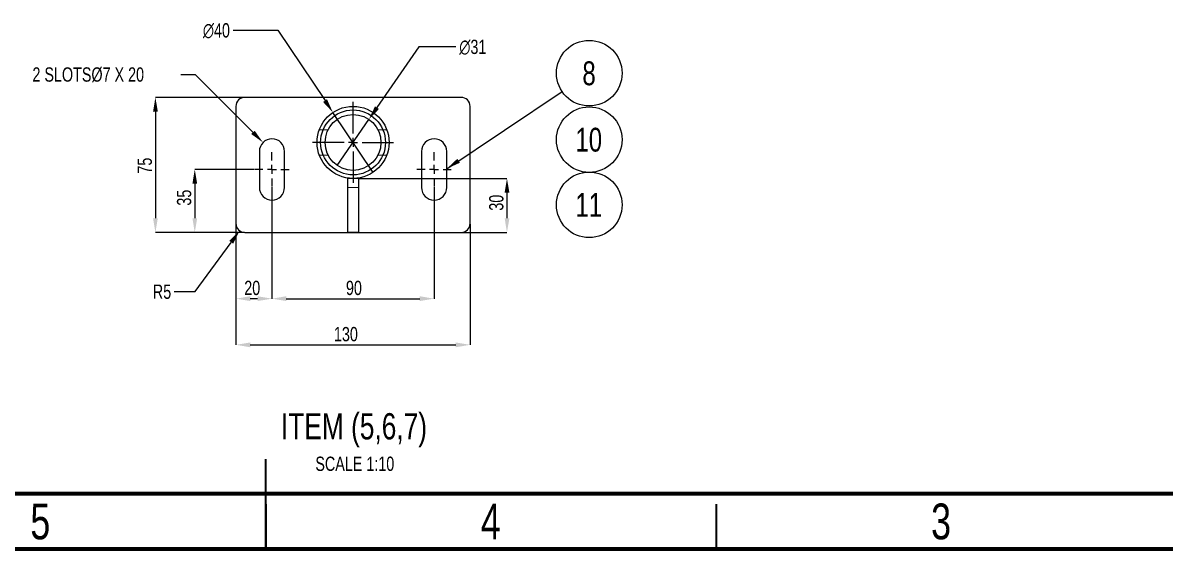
# Model space of a CAD drawing. Header units: millimetres. Extents: x 15 to 1268, y -316 to 292.
# Drawn here: x 615.3 to 742.1, y 2.1 to 60.5 of the extents above; entities that cross this region are included whole.
import ezdxf

# ---------------------------------------------------------------- set-up
doc = ezdxf.new("R2010")
doc.units = ezdxf.units.MM
doc.header["$PDSIZE"] = -1
doc.linetypes.add('HIDDEN', pattern=[1.905, 1.27, -0.635])
doc.layers.add('FORMAT', color=7, linetype='Continuous')
doc.styles.add('SLDTEXTSTYLE0', font='TXT', dxfattribs={"width": 0.75})
doc.dimstyles.new('SLDDIMSTYLE0', dxfattribs={"dimtxt": 0.18, "dimasz": 1.5875, "dimexe": 0, "dimexo": 0.0625, "dimgap": 0, "dimtad": 0, "dimtih": 1, "dimtoh": 1, "dimdec": 0, "dimrnd": 1e-09, "dimzin": 0, "dimdsep": 46, "dimtxsty": 'Standard', "dimsah": 1, "dimcen": 0.09, "dimadec": 0, "dimazin": 0, "dimtfac": 1.5875, "dimtdec": 0, "dimtofl": 0, "dimtmove": 0, "dimatfit": 3, "dimfxl": 1, "dimfrac": 2, "dimtolj": 1, "dimtzin": 0, "dimarcsym": 0})
doc.dimstyles.new('SLDDIMSTYLE10', dxfattribs={"dimtxt": 1.5875, "dimasz": 1.5875, "dimexe": 0, "dimexo": 0.0625, "dimgap": 0.396875, "dimtad": 0, "dimtih": 1, "dimtoh": 1, "dimdec": 0, "dimlfac": 5, "dimrnd": 1e-09, "dimzin": 12, "dimdsep": 46, "dimtxsty": 'SLDTEXTSTYLE0', "dimblk1": 'NONE', "dimsah": 1, "dimcen": 0, "dimadec": 0, "dimazin": 3, "dimtfac": 1, "dimtdec": 0, "dimtmove": 0, "dimatfit": 3, "dimldrblk": 'NONE', "dimfxl": 1, "dimfrac": 2, "dimtolj": 1, "dimtzin": 12, "dimarcsym": 0})
doc.dimstyles.new('SLDDIMSTYLE11', dxfattribs={"dimtxt": 1.5875, "dimasz": 1.5875, "dimexe": 0, "dimexo": 0.0625, "dimgap": 0.396875, "dimtad": 0, "dimtih": 1, "dimtoh": 1, "dimdec": 0, "dimlfac": 5, "dimrnd": 1e-09, "dimzin": 12, "dimdsep": 46, "dimtxsty": 'SLDTEXTSTYLE0', "dimsah": 1, "dimcen": 0, "dimadec": 0, "dimazin": 3, "dimtfac": 1, "dimtdec": 0, "dimtofl": 0, "dimtmove": 0, "dimatfit": 3, "dimfxl": 1, "dimfrac": 2, "dimtolj": 1, "dimtzin": 12, "dimarcsym": 0})
doc.dimstyles.new('SLDDIMSTYLE6', dxfattribs={"dimtxt": 1.5875, "dimasz": 1.5875, "dimexe": 0, "dimexo": 0.0625, "dimgap": 0.396875, "dimtad": 1, "dimdec": 0, "dimlfac": 5, "dimrnd": 1e-09, "dimzin": 12, "dimdsep": 46, "dimtxsty": 'SLDTEXTSTYLE0', "dimsah": 1, "dimcen": 0.09, "dimadec": 0, "dimazin": 3, "dimtfac": 1, "dimtdec": 0, "dimtofl": 0, "dimtmove": 0, "dimatfit": 3, "dimfxl": 1, "dimfrac": 2, "dimtolj": 1, "dimtzin": 12, "dimarcsym": 0})
doc.dimstyles.new('SLDDIMSTYLE7', dxfattribs={"dimtxt": 1.5875, "dimasz": 1.5875, "dimexe": 0, "dimexo": 0.0625, "dimgap": 0.396875, "dimtad": 1, "dimdec": 0, "dimlfac": 5, "dimrnd": 1e-09, "dimzin": 12, "dimdsep": 46, "dimtxsty": 'SLDTEXTSTYLE0', "dimsah": 1, "dimcen": 0.09, "dimadec": 0, "dimazin": 3, "dimtfac": 1, "dimtdec": 0, "dimtmove": 0, "dimatfit": 0, "dimfxl": 1, "dimfrac": 2, "dimtolj": 1, "dimtzin": 12, "dimarcsym": 0})
doc.dimstyles.new('SLDDIMSTYLE8', dxfattribs={"dimtxt": 1.5875, "dimasz": 1.5875, "dimexe": 0, "dimexo": 0.0625, "dimgap": 0.396875, "dimtad": 0, "dimtih": 1, "dimtoh": 1, "dimdec": 0, "dimlfac": 5, "dimrnd": 1e-09, "dimzin": 12, "dimdsep": 46, "dimtxsty": 'SLDTEXTSTYLE0', "dimblk1": 'NONE', "dimsah": 1, "dimcen": 0, "dimadec": 0, "dimazin": 3, "dimtfac": 1, "dimtdec": 0, "dimtmove": 0, "dimatfit": 3, "dimldrblk": 'NONE', "dimfxl": 1, "dimfrac": 2, "dimtolj": 1, "dimtzin": 12, "dimarcsym": 0})
doc.dimstyles.new('SLDDIMSTYLE9', dxfattribs={"dimtxt": 1.5875, "dimasz": 1.5875, "dimexe": 0, "dimexo": 0.0625, "dimgap": 0.396875, "dimtad": 0, "dimtih": 1, "dimtoh": 1, "dimdec": 6, "dimlfac": 5, "dimrnd": 1e-09, "dimzin": 12, "dimdsep": 46, "dimtxsty": 'SLDTEXTSTYLE0', "dimsah": 1, "dimcen": 0, "dimadec": 0, "dimazin": 3, "dimtfac": 1, "dimtdec": 0, "dimtofl": 0, "dimtmove": 0, "dimatfit": 3, "dimfxl": 1, "dimfrac": 2, "dimtolj": 1, "dimtzin": 12, "dimarcsym": 0})

# ---------------------------------------------------------------- blocks, each defined once
blk = doc.blocks.new('*D759')
at = {"layer": 'Defpoints', "color": 0}
for p in [(641.93, 47.23), (642.92, 46.24)]:
    blk.add_point(p, dxfattribs=at)
at = {"layer": 'FORMAT', "color": 0, "lineweight": -2}
for p, q in [((632.8, 54.77), (634.39, 54.77)), ((634.39, 54.77), (640.81, 48.36))]:
    blk.add_line(p, q, dxfattribs=at)
at = {"layer": 'FORMAT', "color": 0}
blk.add_solid([(641, 48.54), (640.62, 48.17), (641.93, 47.23)], dxfattribs=at)
at = {"layer": 'FORMAT', "color": 0, "insert": (616.33, 55.57), "char_height": 1.5875, "attachment_point": 1, "style": 'SLDTEXTSTYLE0'}
blk.add_mtext('\\A1;2 SLOTS%%c7 X 20\\P', dxfattribs=at)
blk = doc.blocks.new('*D760')
at = {"layer": 'Defpoints', "color": 0}
for p in [(649.69, 50.56), (654.15, 43.92)]:
    blk.add_point(p, dxfattribs=at)
at = {"layer": 'FORMAT', "color": 0, "lineweight": -2}
for p, q in [((638.62, 59.68), (643.57, 59.68)), ((643.57, 59.68), (648.81, 51.88)), ((654.15, 43.92), (649.69, 50.56))]:
    blk.add_line(p, q, dxfattribs=at)
at = {"layer": 'FORMAT', "color": 0}
blk.add_solid([(649.03, 52.03), (648.59, 51.73), (649.69, 50.56)], dxfattribs=at)
at = {"layer": 'FORMAT', "color": 0, "insert": (635.25, 60.47), "char_height": 1.587, "attachment_point": 1, "style": 'SLDTEXTSTYLE0'}
blk.add_mtext('\\A1;∅40', dxfattribs=at)
blk = doc.blocks.new('_None')
blk = doc.blocks.new('*D761')
at = {"layer": 'Defpoints', "color": 0}
for p in [(653.68, 49.8), (650.16, 44.69)]:
    blk.add_point(p, dxfattribs=at)
at = {"layer": 'FORMAT', "color": 0, "lineweight": -2}
for p, q in [((659.21, 57.84), (654.58, 51.1)), ((663.32, 57.84), (659.21, 57.84)), ((650.16, 44.69), (653.68, 49.8))]:
    blk.add_line(p, q, dxfattribs=at)
at = {"layer": 'FORMAT', "color": 0}
blk.add_solid([(654.36, 51.25), (654.8, 50.95), (653.68, 49.8)], dxfattribs=at)
at = {"layer": 'FORMAT', "color": 0, "insert": (663.72, 58.64), "char_height": 1.587, "attachment_point": 1, "style": 'SLDTEXTSTYLE0'}
blk.add_mtext('\\A1;∅31', dxfattribs=at)
blk = doc.blocks.new('*D762')
at = {"layer": 'Defpoints', "color": 0}
for p in [(639.92, 52.24), (629.98, 37.24), (639.92, 37.24)]:
    blk.add_point(p, dxfattribs=at)
at = {"layer": 'FORMAT', "color": 0, "lineweight": -2}
for p, q in [((639.86, 52.24), (629.98, 52.24)), ((629.98, 50.66), (629.98, 38.83)), ((639.86, 37.24), (629.98, 37.24))]:
    blk.add_line(p, q, dxfattribs=at)
at = {"layer": 'FORMAT', "color": 0}
for points in [[(629.72, 50.66), (630.25, 50.66), (629.98, 52.24)], [(629.72, 38.83), (630.25, 38.83), (629.98, 37.24)]]:
    blk.add_solid(points, dxfattribs=at)
at = {"layer": 'FORMAT', "color": 0, "insert": (628, 44.66), "char_height": 1.587, "attachment_point": 2, "rotation": 90, "style": 'SLDTEXTSTYLE0'}
blk.add_mtext('\\A1;75', dxfattribs=at)
blk = doc.blocks.new('*D763')
at = {"layer": 'Defpoints', "color": 0}
for p in [(638.92, 38.24), (664.92, 38.24), (664.92, 24.78)]:
    blk.add_point(p, dxfattribs=at)
at = {"layer": 'FORMAT', "color": 0, "lineweight": -2}
for p, q in [((638.92, 38.18), (638.92, 24.78)), ((664.92, 38.18), (664.92, 24.78)), ((640.51, 24.78), (663.33, 24.78))]:
    blk.add_line(p, q, dxfattribs=at)
at = {"layer": 'FORMAT', "color": 0}
for points in [[(640.51, 25.04), (640.51, 24.51), (638.92, 24.78)], [(663.33, 25.04), (663.33, 24.51), (664.92, 24.78)]]:
    blk.add_solid(points, dxfattribs=at)
at = {"layer": 'FORMAT', "color": 0, "insert": (651.13, 26.76), "char_height": 1.587, "attachment_point": 2, "style": 'SLDTEXTSTYLE0'}
blk.add_mtext('\\A1;130', dxfattribs=at)
blk = doc.blocks.new('*D764')
at = {"layer": 'Defpoints', "color": 0}
for p in [(639.92, 38.24), (639.33, 37.44)]:
    blk.add_point(p, dxfattribs=at)
at = {"layer": 'FORMAT', "color": 0, "lineweight": -2}
for p, q in [((634.39, 30.68), (638.39, 36.15)), ((632.08, 30.68), (634.39, 30.68))]:
    blk.add_line(p, q, dxfattribs=at)
at = {"layer": 'FORMAT', "color": 0}
blk.add_solid([(638.18, 36.31), (638.61, 36), (639.33, 37.44)], dxfattribs=at)
at = {"layer": 'FORMAT', "color": 0, "insert": (629.7, 31.47), "char_height": 1.587, "attachment_point": 1, "style": 'SLDTEXTSTYLE0'}
blk.add_mtext('\\A1;R5', dxfattribs=at)
blk = doc.blocks.new('*D765')
at = {"layer": 'Defpoints', "color": 0}
for p in [(642.92, 42.34), (638.92, 38.24), (638.92, 29.9)]:
    blk.add_point(p, dxfattribs=at)
at = {"layer": 'FORMAT', "color": 0, "lineweight": -2}
for p, q in [((642.92, 42.28), (642.92, 29.9)), ((638.92, 38.18), (638.92, 29.9)), ((641.33, 29.9), (640.51, 29.9))]:
    blk.add_line(p, q, dxfattribs=at)
at = {"layer": 'FORMAT', "color": 0}
for points in [[(640.51, 30.17), (640.51, 29.64), (638.92, 29.9)], [(641.33, 30.17), (641.33, 29.64), (642.92, 29.9)]]:
    blk.add_solid(points, dxfattribs=at)
at = {"layer": 'FORMAT', "color": 0, "insert": (640.73, 31.89), "char_height": 1.587, "attachment_point": 2, "style": 'SLDTEXTSTYLE0'}
blk.add_mtext('\\A1;20', dxfattribs=at)
blk = doc.blocks.new('*D766')
at = {"layer": 'Defpoints', "color": 0}
for p in [(642.92, 42.34), (660.92, 42.34), (660.92, 29.9)]:
    blk.add_point(p, dxfattribs=at)
at = {"layer": 'FORMAT', "color": 0, "lineweight": -2}
for p, q in [((642.92, 42.28), (642.92, 29.9)), ((660.92, 42.28), (660.92, 29.9)), ((644.51, 29.9), (659.33, 29.9))]:
    blk.add_line(p, q, dxfattribs=at)
at = {"layer": 'FORMAT', "color": 0}
for points in [[(644.51, 30.17), (644.51, 29.64), (642.92, 29.9)], [(659.33, 30.17), (659.33, 29.64), (660.92, 29.9)]]:
    blk.add_solid(points, dxfattribs=at)
at = {"layer": 'FORMAT', "color": 0, "insert": (652.02, 31.89), "char_height": 1.587, "attachment_point": 2, "style": 'SLDTEXTSTYLE0'}
blk.add_mtext('\\A1;90', dxfattribs=at)
blk = doc.blocks.new('*D767')
at = {"layer": 'Defpoints', "color": 0}
for p in [(641.02, 44.24), (634.35, 37.24), (639.92, 37.24)]:
    blk.add_point(p, dxfattribs=at)
at = {"layer": 'FORMAT', "color": 0, "lineweight": -2}
for p, q in [((640.96, 44.24), (634.35, 44.24)), ((634.35, 42.66), (634.35, 38.83)), ((639.86, 37.24), (634.35, 37.24))]:
    blk.add_line(p, q, dxfattribs=at)
at = {"layer": 'FORMAT', "color": 0}
for points in [[(634.09, 42.66), (634.62, 42.66), (634.35, 44.24)], [(634.09, 38.83), (634.62, 38.83), (634.35, 37.24)]]:
    blk.add_solid(points, dxfattribs=at)
at = {"layer": 'FORMAT', "color": 0, "insert": (632.37, 41.11), "char_height": 1.587, "attachment_point": 2, "rotation": 90, "style": 'SLDTEXTSTYLE0'}
blk.add_mtext('\\A1;35', dxfattribs=at)
blk = doc.blocks.new('*D768')
at = {"layer": 'Defpoints', "color": 0}
for p in [(652.52, 43.24), (663.92, 37.24), (669.01, 37.24)]:
    blk.add_point(p, dxfattribs=at)
at = {"layer": 'FORMAT', "color": 0, "lineweight": -2}
for p, q in [((652.58, 43.24), (669.01, 43.24)), ((669.01, 41.66), (669.01, 38.83)), ((663.98, 37.24), (669.01, 37.24))]:
    blk.add_line(p, q, dxfattribs=at)
at = {"layer": 'FORMAT', "color": 0}
for points in [[(668.75, 41.66), (669.28, 41.66), (669.01, 43.24)], [(668.75, 38.83), (669.28, 38.83), (669.01, 37.24)]]:
    blk.add_solid(points, dxfattribs=at)
at = {"layer": 'FORMAT', "color": 0, "insert": (667.03, 40.55), "char_height": 1.587, "attachment_point": 2, "rotation": 90, "style": 'SLDTEXTSTYLE0'}
blk.add_mtext('\\A1;30', dxfattribs=at)
blk = doc.blocks.new('SW_NOTE_0_31')
at = {"color": 0, "linetype": 'Continuous', "lineweight": 0, "attachment_point": 2, "style": 'SLDTEXTSTYLE0'}
for s, insert, char_height in [('ITEM (5,6,7)', (10.1, 3.75), 2.9104), ('SCALE 1:10', (10.19, -1.07), 1.587)]:
    blk.add_mtext(s, dxfattribs=dict(at, insert=insert, char_height=char_height))
blk = doc.blocks.new('SW_NOTE_0_32')
at = {"layer": 'FORMAT', "color": 0}
blk.add_circle((3.02, 2.03), 3.64, dxfattribs=at)
at = {"layer": 'FORMAT', "color": 0, "insert": (3, 3.34), "char_height": 2.65, "attachment_point": 2, "style": 'SLDTEXTSTYLE0'}
blk.add_mtext('8', dxfattribs=at)
blk = doc.blocks.new('SW_NOTE_0_33')
at = {"layer": 'FORMAT', "color": 0}
blk.add_circle((1.95, 2.09), 3.64, dxfattribs=at)
at = {"layer": 'FORMAT', "color": 0, "insert": (1.9, 3.41), "char_height": 2.646, "attachment_point": 2, "style": 'SLDTEXTSTYLE0'}
blk.add_mtext('10', dxfattribs=at)
blk = doc.blocks.new('SW_NOTE_0_34')
at = {"layer": 'FORMAT', "color": 0}
blk.add_circle((1.95, 2.09), 3.64, dxfattribs=at)
at = {"layer": 'FORMAT', "color": 0, "insert": (1.9, 3.41), "char_height": 2.646, "attachment_point": 2, "style": 'SLDTEXTSTYLE0'}
blk.add_mtext('11', dxfattribs=at)
blk = doc.blocks.new('SW_CENTERMARKSYMBOL_5')
at = {"layer": 'FORMAT', "color": 0}
for p, q in [((0, 1), (0, 4.5)), ((-1, 0), (-4.5, 0)), ((0, 0), (-0.5, 0)), ((0, 0), (0, 0.5)), ((0, 0), (0, -0.5)), ((0, 0), (0.5, 0)), ((1, 0), (4.5, 0)), ((0, -1), (0, -4.5))]:
    blk.add_line(p, q, dxfattribs=at)
blk = doc.blocks.new('SW_CENTERMARKSYMBOL_6')
at = {"layer": 'FORMAT', "color": 0}
for p, q in [((0, 1), (0, 1.9)), ((-1, 0), (-1.9, 0)), ((0, 0), (-0.5, 0)), ((0, 0), (0, 0.5)), ((0, 0), (0, -0.5)), ((0, 0), (0.5, 0)), ((1, 0), (1.9, 0)), ((0, -1), (0, -1.9))]:
    blk.add_line(p, q, dxfattribs=at)
blk = doc.blocks.new('SW_CENTERMARKSYMBOL_7')
at = {"layer": 'FORMAT', "color": 0}
for p, q in [((0, 1), (0, 1.9)), ((-1, 0), (-1.9, 0)), ((0, 0), (-0.5, 0)), ((0, 0), (0, 0.5)), ((0, 0), (0, -0.5)), ((0, 0), (0.5, 0)), ((1, 0), (1.9, 0)), ((0, -1), (0, -1.9))]:
    blk.add_line(p, q, dxfattribs=at)

msp = doc.modelspace()

# ---------------------------------------------------------------- linework, layer by layer
at = {"color": 7, "linetype": 'Continuous', "lineweight": 25}
for p, q in [((663.92094928, 52.24259094), (639.92094928, 52.24259094)), ((638.92094928, 51.24259094), (638.92094928, 38.24259094)), ((664.92094928, 38.24259094), (664.92094928, 51.24259094)), ((641.52094928, 46.24259094), (641.52094928, 42.24259094)), ((644.32094928, 42.24259094), (644.32094928, 46.24259094)), ((659.52094928, 46.24259094), (659.52094928, 42.24259094)), ((662.32094928, 42.24259094), (662.32094928, 46.24259094)), ((652.52094928, 43.24259094), (651.32094928, 43.24259094)), ((651.32094928, 43.24259094), (651.32094928, 37.24259094)), ((652.52094928, 43.24259094), (652.52094928, 37.24259094)), ((639.92094928, 37.24259094), (663.92094928, 37.24259094)), ((652.52094928, 37.24259094), (651.32094928, 37.24259094))]:
    msp.add_line(p, q, dxfattribs=at)
at = {"color": 7, "linetype": 'HIDDEN', "lineweight": 18}
for p, q in [((649.15427617, 48.64259094), (648.17228164, 48.64259094)), ((655.66794808, 48.64259094), (654.68681262, 48.64259094)), ((648.17206545, 45.84259094), (649.15255806, 45.84259094)), ((654.6886213, 45.84259094), (655.66800741, 45.84259094)), ((652.52094928, 42.24259094), (651.32094928, 42.24259094))]:
    msp.add_line(p, q, dxfattribs=at)
at = {"color": 7, "linetype": 'Continuous', "lineweight": 35}
for p, q in [((642.24263213, 2.10568072), (642.24263213, 12.10768072)), ((642.24263213, 7.10668072), (642.24263213, 2.10668072)), ((692.24263213, 7.10668072), (692.24263213, 2.10668072))]:
    msp.add_line(p, q, dxfattribs=at)
at = {"color": 7, "linetype": 'Continuous', "lineweight": 70}
for p, q in [((836.64510425, 8.24020573), (447.24263213, 8.24020573)), ((842.24263213, 2.10668072), (442.24263213, 2.10668072))]:
    msp.add_line(p, q, dxfattribs=at)
at = {"color": 7, "linetype": 'Continuous', "lineweight": 25}
for radius in [4, 3.6, 3.1]:
    msp.add_circle((651.92094928, 47.24259094), radius, dxfattribs=at)
for centre, radius, start, end in [((639.92094928, 51.24259094), 1, 90, 180), ((663.92094928, 51.24259094), 1, 0, 90), ((642.92094928, 46.24259094), 1.4, 0, 180), ((660.92094928, 46.24259094), 1.4, 0, 180), ((642.92094928, 42.24259094), 1.4, 180, 0), ((660.92094928, 42.24259094), 1.4, 180, 0), ((639.92094928, 38.24259094), 1, 180, 270), ((663.92094928, 38.24259094), 1, 270, 0)]:
    msp.add_arc(centre, radius, start, end, dxfattribs=at)

# ---------------------------------------------------------------- block references
at = {"color": 7, "linetype": 'Continuous', "lineweight": 0}
msp.add_blockref('SW_NOTE_0_31', (641.9276144, 13.44458851), dxfattribs=at)
at = {"layer": 'FORMAT'}
for name, p in [('SW_NOTE_0_32', (675.12199127, 52.89628756)), ('SW_CENTERMARKSYMBOL_5', (651.92094928, 47.24259094)), ('SW_NOTE_0_33', (676.19168858, 45.45651072)), ('SW_CENTERMARKSYMBOL_7', (642.92094928, 44.24259094)), ('SW_CENTERMARKSYMBOL_6', (660.92094928, 44.24259094)), ('SW_NOTE_0_34', (676.19168858, 38.22424368))]:
    msp.add_blockref(name, p, dxfattribs=at)

# ---------------------------------------------------------------- texts
at = {"color": 7, "linetype": 'Continuous', "lineweight": 0, "char_height": 3.96875, "attachment_point": 2, "style": 'SLDTEXTSTYLE0'}
for s, insert in [('5', (617.20266908, 7.16683481)), ('4', (667.20266908, 7.16683481)), ('3', (717.20266908, 7.16683481))]:
    msp.add_mtext(s, dxfattribs=dict(at, insert=insert))

# ---------------------------------------------------------------- dimensions: what is measured, and where the dimension line sits
at = {"layer": 'FORMAT'}
for p1, p2, dimstyle, picture, middle in [((654.15069739, 43.92171405), (649.69120117, 50.56346784), 'SLDDIMSTYLE10', '*D760', (636.73531095, 59.67887477)), ((650.16429641, 44.68834532), (653.67760215, 49.79683657), 'SLDDIMSTYLE8', '*D761', (665.10960501, 57.84197207))]:
    dim = msp.add_diameter_dim_2p(p1=p1, p2=p2, dimstyle=dimstyle, dxfattribs=at)
    dim.commit()
    dim.dimension.update_dxf_attribs({"geometry": picture, "text_midpoint": middle, "dimtype": 163})
dim = msp.add_radius_dim(center=(642.92094928, 46.24259094), mpoint=(641.93099979, 47.23254044), text='2 SLOTS%%c<> X 20\\P', dimstyle='SLDDIMSTYLE9', override={"dimpost": '<>'}, dxfattribs=at)
dim.commit()
dim.dimension.update_dxf_attribs({"geometry": '*D759', "text_midpoint": (624.36754375, 54.77490272), "dimtype": 164})
for base, p1, p2, dimstyle, picture, middle in [((629.98394319, 37.24259094), (639.92094928, 52.24259094), (639.92094928, 37.24259094), 'SLDDIMSTYLE6', '*D762', (629.98394319, 44.65600888)), ((634.35178242, 37.24259094), (641.02094928, 44.24259094), (639.92094928, 37.24259094), 'SLDDIMSTYLE7', '*D767', (634.35178242, 41.11197326)), ((669.01151731, 37.24259094), (652.52094928, 43.24259094), (663.92094928, 37.24259094), 'SLDDIMSTYLE7', '*D768', (669.01151731, 40.55394014))]:
    dim = msp.add_linear_dim(base=base, p1=p1, p2=p2, angle=90, dimstyle=dimstyle, dxfattribs=at)
    dim.commit()
    dim.dimension.update_dxf_attribs({"geometry": picture, "text_midpoint": middle, "dimtype": 160})
for base, p1, p2, dimstyle, picture, middle in [((638.92094928, 29.90282634), (642.92094928, 42.34259094), (638.92094928, 38.24259094), 'SLDDIMSTYLE7', '*D765', (640.73022923, 29.90282634)), ((660.92094928, 29.90282634), (642.92094928, 42.34259094), (660.92094928, 42.34259094), 'SLDDIMSTYLE6', '*D766', (652.01937876, 29.90282634)), ((664.92094928, 24.77628491), (638.92094928, 38.24259094), (664.92094928, 38.24259094), 'SLDDIMSTYLE6', '*D763', (651.13238641, 24.77628491))]:
    dim = msp.add_linear_dim(base=base, p1=p1, p2=p2, dimstyle=dimstyle, dxfattribs=at)
    dim.commit()
    dim.dimension.update_dxf_attribs({"geometry": picture, "text_midpoint": middle, "dimtype": 160})
dim = msp.add_radius_dim(center=(639.92094928, 38.24259094), mpoint=(639.33024222, 37.43570485), dimstyle='SLDDIMSTYLE11', dxfattribs=at)
dim.commit()
dim.dimension.update_dxf_attribs({"geometry": '*D764', "text_midpoint": (630.68783553, 30.6808332), "dimtype": 164})

# ---------------------------------------------------------------- leaders
msp.add_leader([(662.32094928, 44.31972856), (675.12199127, 52.89628756)], dimstyle='SLDDIMSTYLE0', dxfattribs=at)

doc.saveas('drawing.dxf')
